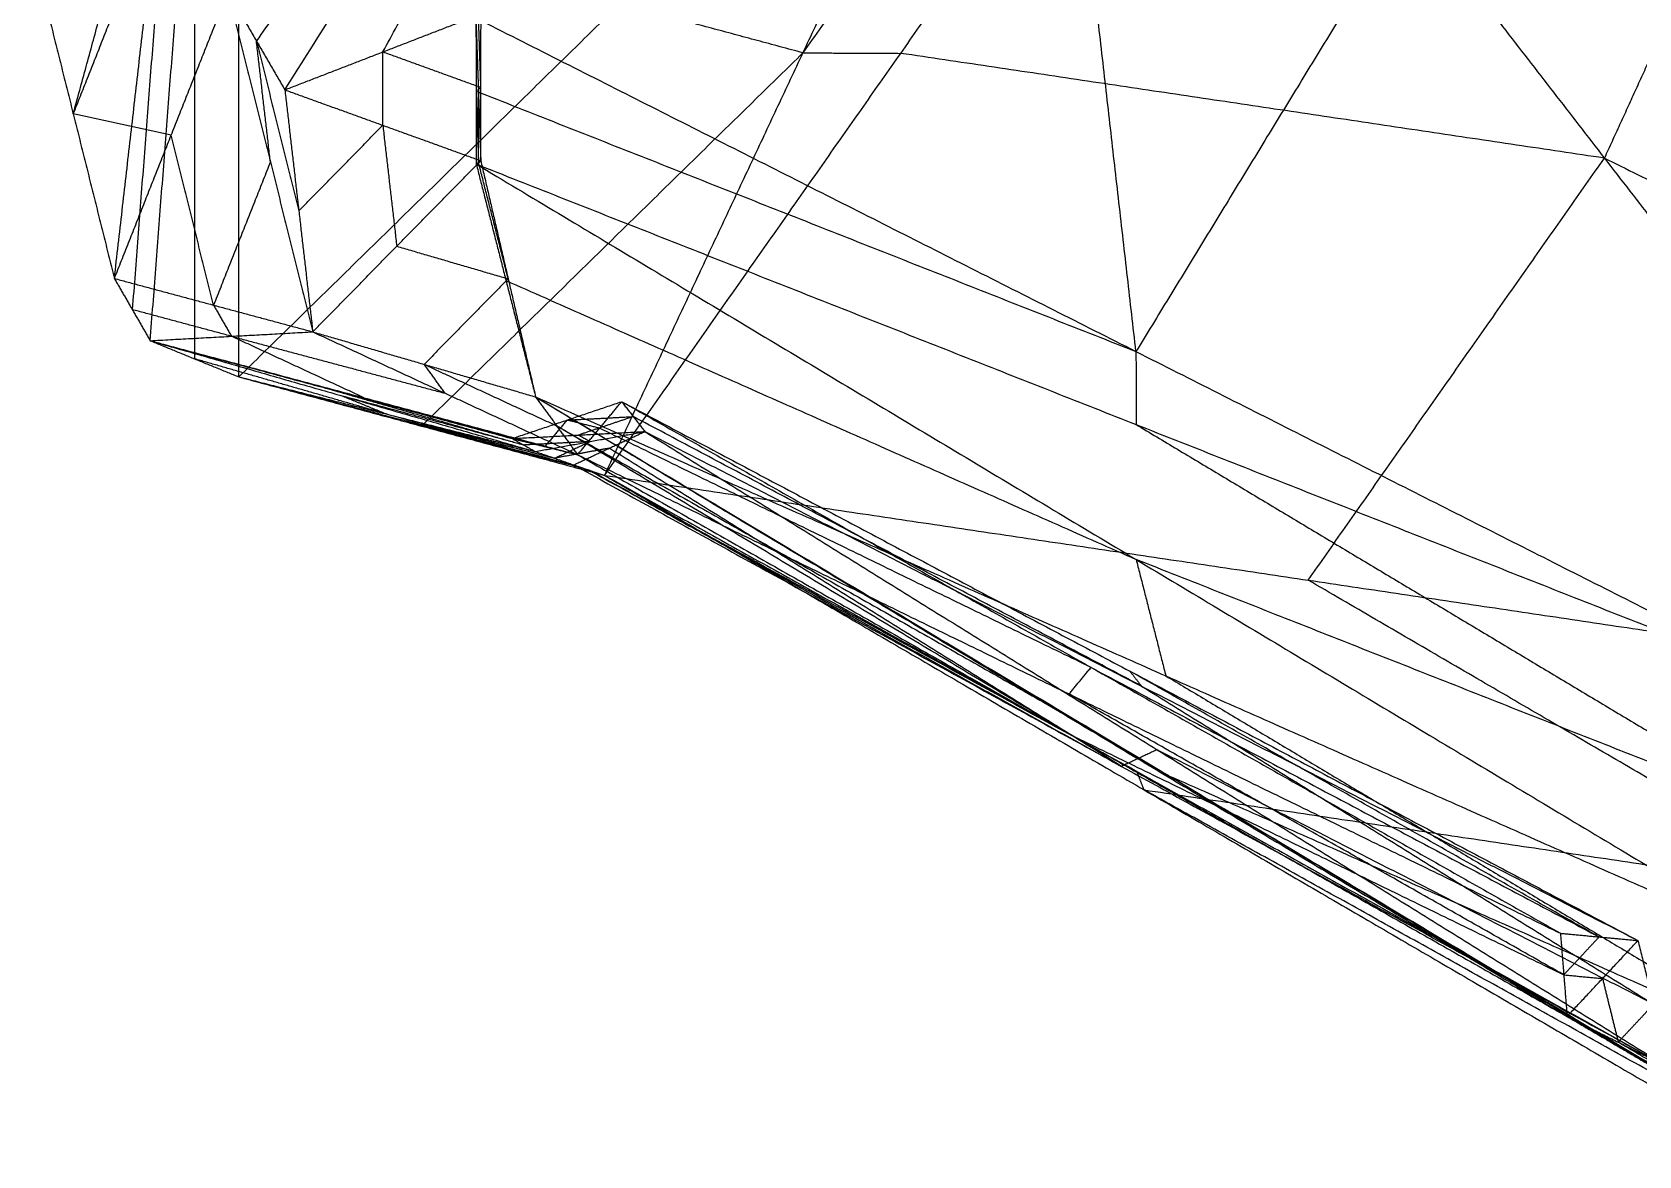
# Model space of a CAD drawing. Header units: millimetres. Extents: x -21 to -10.8, y -12.2 to 12.7.
# Drawn here: x -20.988 to -17.129, y -2.735 to -0.037 of the extents above; entities that cross this region are included whole.
import ezdxf

# ---------------------------------------------------------------- set-up
doc = ezdxf.new("R2010")
doc.units = ezdxf.units.MM
doc.header["$MEASUREMENT"] = 0
doc.layers.add('图层 03', color=5, linetype='Continuous', true_color=0x0000ff)

msp = doc.modelspace()

# ---------------------------------------------------------------- linework, layer by layer
at = {"layer": '图层 03'}
for points in [[(-17.4053, 4.1177, -1.1413), (-17.0787, 1.2568, -0.9236), (-16.752, -1.6041, -0.706)], [(-20.3809, -0.1753, -3.263), (-19.0548, 1.933, -2.3695), (-17.7286, 4.0414, -1.476)], [(-17.721, 2.3085, -2.5563), (-16.6849, 0.9919, -2.0299), (-15.6488, -0.3248, -1.5034)], [(-18.337, -0.8036, -1.7779), (-18.5003, 0.6269, -1.8867), (-18.6637, 2.0573, -1.9956)], [(-20.7903, -0.6282, -3.7548), (-20.6409, 0.6759, -4.0155), (-20.4915, 1.9799, -4.2762)], [(-20.7042, -0.7776, -3.9034), (-20.5978, 0.6011, -4.0898), (-20.4915, 1.9799, -4.2762)], [(-20.4915, -0.8645, -4.2762), (-20.4915, 0.5577, -4.2762), (-20.4915, 1.9799, -4.2762)], [(-19.0548, 1.933, -2.3695), (-19.752, 0.9375, -2.7724), (-20.4492, -0.0579, -3.1753)], [(-20.1454, -0.0842, -3.1056), (-19.6001, 0.9244, -2.7375), (-19.0548, 1.933, -2.3695)], [(-17.0787, 1.2568, -0.9236), (-17.7078, 0.2266, -1.3508), (-18.337, -0.8036, -1.7779)], [(-20.4915, -0.8645, -4.2762), (-19.5759, 0.0316, -3.7281), (-18.6602, 0.9278, -3.1799)], [(-19.6132, -1.1009, -3.7868), (-19.1367, -0.0865, -3.4834), (-18.6602, 0.9278, -3.1799)], [(-18.4254, 0.9267, -3.0416), (-18.7811, 0.4201, -3.2625), (-19.1367, -0.0865, -3.4834)], [(-19.6132, -1.1009, -3.7868), (-18.9019, -0.0877, -3.345), (-18.1906, 0.9255, -2.9032)], [(-18.1906, 0.9255, -2.9032), (-17.2121, -0.3393, -2.3912), (-16.2335, -1.6041, -1.8793)], [(-18.1906, 0.9255, -2.9032), (-16.9197, 0.3004, -2.2033), (-15.6488, -0.3248, -1.5034)], [(-20.8891, -0.2333, -3.5851), (-20.765, 0.2213, -3.8003), (-20.6409, 0.6759, -4.0155)], [(-20.6409, 0.6759, -4.0155), (-20.6941, -0.0135, -3.9223), (-20.7473, -0.7029, -3.8291)], [(-20.5978, 0.6011, -4.0898), (-20.5978, -0.11, -4.0898), (-20.5978, -0.8211, -4.0898)], [(-16.9197, 0.3004, -2.2033), (-17.0659, -0.0194, -2.2973), (-17.2121, -0.3393, -2.3912)], [(-20.9878, 0.1616, -3.4155), (-20.8891, -0.2333, -3.5851), (-20.7903, -0.6282, -3.7548)], [(-20.8891, -0.2333, -3.5851), (-20.8208, -0.0614, -3.4184), (-20.7526, 0.1105, -3.2516)], [(-20.7903, -0.6282, -3.7548), (-20.6539, -0.2844, -3.4212), (-20.5174, 0.0595, -3.0877)], [(-20.5174, 0.0595, -3.0877), (-20.4492, -0.0579, -3.1753), (-20.3809, -0.1753, -3.263)], [(-20.5174, 0.0595, -3.0877), (-20.4156, -0.3484, -3.2649), (-20.3139, -0.7563, -3.4422)], [(-20.3809, -0.1753, -3.263), (-20.1454, -0.0842, -3.1056), (-19.9098, 0.0069, -2.9482)], [(-19.9102, -0.1693, -2.9485), (-19.913, -0.0837, -2.9238), (-19.9159, 0.0019, -2.899)], [(-19.9105, -0.3454, -2.9489), (-19.9102, -0.1693, -2.9485), (-19.9098, 0.0069, -2.9482)], [(-19.1367, -0.0865, -3.4834), (-19.3563, -0.0274, -3.6057), (-19.5759, 0.0316, -3.7281)], [(-19.922, -0.003, -2.8498), (-19.9216, -0.1784, -2.8494), (-19.9212, -0.3537, -2.849)], [(-19.922, -0.003, -2.8498), (-19.9163, -0.1742, -2.8994), (-19.9105, -0.3454, -2.9489)], [(-19.922, -0.003, -2.8498), (-18.337, -0.8036, -1.7779), (-16.752, -1.6041, -0.706)], [(-20.4492, -0.0579, -3.1753), (-20.3983, -0.2619, -3.264), (-20.3474, -0.4658, -3.3526)], [(-20.4156, -0.3484, -3.2649), (-20.4324, -0.2032, -3.2201), (-20.4492, -0.0579, -3.1753)], [(-20.1457, -0.2604, -3.106), (-20.1456, -0.1723, -3.1058), (-20.1454, -0.0842, -3.1056)], [(-20.1454, -0.0842, -3.1056), (-20.0278, -0.1267, -3.0271), (-19.9102, -0.1693, -2.9485)], [(-20.0524, -0.9827, -4.0315), (-19.5945, -0.5346, -3.7574), (-19.1367, -0.0865, -3.4834)], [(-19.1367, -0.0865, -3.4834), (-19.0193, -0.0871, -3.4142), (-18.9019, -0.0877, -3.345)], [(-17.2121, -0.3393, -2.3912), (-18.057, -0.2135, -2.8681), (-18.9019, -0.0877, -3.345)], [(-20.3809, -0.1753, -3.263), (-20.3474, -0.4658, -3.3526), (-20.3139, -0.7563, -3.4422)], [(-20.3809, -0.1753, -3.263), (-20.1457, -0.2604, -3.106), (-19.9105, -0.3454, -2.9489)], [(-19.9216, -0.1784, -2.8494), (-19.1293, -0.491, -2.3137), (-18.337, -0.8036, -1.7779)], [(-19.9216, -0.1784, -2.8494), (-19.9187, -0.264, -2.8742), (-19.9159, -0.3496, -2.899)], [(-19.9163, -0.1742, -2.8994), (-19.9132, -0.1717, -2.924), (-19.9102, -0.1693, -2.9485)], [(-19.9159, -0.3496, -2.899), (-19.9161, -0.2619, -2.8992), (-19.9163, -0.1742, -2.8994)], [(-20.6539, -0.2844, -3.4212), (-20.7715, -0.2588, -3.5032), (-20.8891, -0.2333, -3.5851)], [(-20.3474, -0.4658, -3.3526), (-20.2466, -0.3631, -3.2293), (-20.1457, -0.2604, -3.106)], [(-20.1457, -0.2604, -3.106), (-20.129, -0.4056, -3.1508), (-20.1122, -0.5508, -3.1956)], [(-20.5521, -0.6922, -3.5985), (-20.603, -0.4883, -3.5098), (-20.6539, -0.2844, -3.4212)], [(-20.3139, -0.7563, -3.4422), (-20.1122, -0.5508, -3.1956), (-19.9105, -0.3454, -2.9489)], [(-19.9212, -0.3537, -2.849), (-19.9159, -0.3496, -2.899), (-19.9105, -0.3454, -2.9489)], [(-19.9105, -0.3454, -2.9489), (-19.8446, -0.629, -3.0198), (-19.7787, -0.9126, -3.0907)], [(-17.9234, -1.3525, -2.833), (-17.5677, -0.8459, -2.6121), (-17.2121, -0.3393, -2.3912)], [(-17.2121, -0.3393, -2.3912), (-16.5766, -0.6518, -2.0413), (-15.9412, -0.9644, -1.6914)], [(-20.4156, -0.3484, -3.2649), (-20.4839, -0.5203, -3.4317), (-20.5521, -0.6922, -3.5985)], [(-19.9212, -0.3537, -2.849), (-19.8499, -0.6332, -2.9699), (-19.7787, -0.9126, -3.0907)], [(-19.9212, -0.3537, -2.849), (-18.3366, -1.3029, -1.7771), (-16.752, -2.2521, -0.7052)], [(-19.9212, -0.3537, -2.849), (-18.3366, -0.9789, -1.7775), (-16.752, -1.6041, -0.706)], [(-19.8446, -0.629, -3.0198), (-19.8802, -0.4893, -2.9594), (-19.9159, -0.3496, -2.899)], [(-20.1122, -0.5508, -3.1956), (-19.9784, -0.5899, -3.1077), (-19.8446, -0.629, -3.0198)], [(-20.7903, -0.6282, -3.7548), (-20.7473, -0.7029, -3.8291), (-20.7042, -0.7776, -3.9034)], [(-20.7903, -0.6282, -3.7548), (-20.5521, -0.6922, -3.5985), (-20.3139, -0.7563, -3.4422)], [(-19.8446, -0.629, -3.0198), (-19.9454, -0.7317, -3.1431), (-20.0463, -0.8344, -3.2665)], [(-19.8499, -0.6332, -2.9699), (-19.8473, -0.6311, -2.9949), (-19.8446, -0.629, -3.0198)], [(-19.8499, -0.6332, -2.9699), (-19.0933, -0.968, -2.3735), (-18.3366, -1.3029, -1.7771)], [(-20.5521, -0.6922, -3.5985), (-20.5306, -0.7296, -3.6356), (-20.509, -0.767, -3.6728)], [(-20.509, -0.767, -3.6728), (-20.6281, -0.7349, -3.751), (-20.7473, -0.7029, -3.8291)], [(-20.7042, -0.7776, -3.9034), (-20.509, -0.767, -3.6728), (-20.3139, -0.7563, -3.4422)], [(-20.509, -0.767, -3.6728), (-20.2525, -0.8354, -3.5133), (-19.9959, -0.9038, -3.3537)], [(-20.1911, -0.9145, -3.5844), (-20.3501, -0.8407, -3.6286), (-20.509, -0.767, -3.6728)], [(-20.3139, -0.7563, -3.4422), (-20.0463, -0.8344, -3.2665), (-19.7787, -0.9126, -3.0907)], [(-20.3139, -0.7563, -3.4422), (-19.9959, -0.9038, -3.3537), (-19.678, -1.0513, -3.2653)], [(-20.7042, -0.7776, -3.9034), (-20.5978, -0.8211, -4.0898), (-20.4915, -0.8645, -4.2762)], [(-20.7042, -0.7776, -3.9034), (-20.2696, -0.895, -3.6679), (-19.8351, -1.0125, -3.4323)], [(-20.7042, -0.7776, -3.9034), (-20.2418, -0.9107, -3.7849), (-19.7794, -1.0437, -3.6663)], [(-20.7042, -0.7776, -3.9034), (-20.1911, -0.9145, -3.5844), (-19.678, -1.0513, -3.2653)], [(-18.337, -0.8036, -1.7779), (-18.3368, -0.8912, -1.7777), (-18.3366, -0.9789, -1.7775)], [(-20.1355, -0.9541, -3.9713), (-20.3666, -0.8876, -4.0306), (-20.5978, -0.8211, -4.0898)], [(-20.0463, -0.8344, -3.2665), (-19.8873, -0.9082, -3.2222), (-19.7283, -0.982, -3.178)], [(-19.9959, -0.9038, -3.3537), (-20.0211, -0.8691, -3.3101), (-20.0463, -0.8344, -3.2665)], [(-20.4915, -0.8645, -4.2762), (-20.1355, -0.9541, -3.9713), (-19.7794, -1.0437, -3.6663)], [(-20.4915, -0.8645, -4.2762), (-20.0893, -0.9701, -4.0048), (-19.6872, -1.0757, -3.7334)], [(-20.4915, -0.8645, -4.2762), (-20.0524, -0.9827, -4.0315), (-19.6132, -1.1009, -3.7868)], [(-19.7565, -1.0319, -3.3488), (-20.0131, -0.9635, -3.5083), (-20.2696, -0.895, -3.6679)], [(-20.2696, -0.895, -3.6679), (-20.0384, -0.9616, -3.6086), (-19.8072, -1.0281, -3.5493)], [(-20.2418, -0.9107, -3.7849), (-20.1886, -0.9324, -3.8781), (-20.1355, -0.9541, -3.9713)], [(-19.8072, -1.0281, -3.5493), (-20.0245, -0.9694, -3.6671), (-20.2418, -0.9107, -3.7849)], [(-20.1911, -0.9145, -3.5844), (-19.9738, -0.9732, -3.4666), (-19.7565, -1.0319, -3.3488)], [(-19.8351, -1.0125, -3.4323), (-19.7036, -0.9682, -3.3881), (-19.572, -0.924, -3.3438)], [(-19.7787, -0.9126, -3.0907), (-19.7283, -0.982, -3.178), (-19.678, -1.0513, -3.2653)], [(-19.7787, -0.9126, -3.0907), (-18.5402, -1.6563, -2.3775), (-17.3017, -2.4, -1.6643)], [(-19.7787, -0.9126, -3.0907), (-18.2653, -1.5823, -1.898), (-16.752, -2.2521, -0.7052)], [(-19.7787, -0.9126, -3.0907), (-18.2554, -1.8236, -2.0642), (-16.7321, -2.7347, -1.0376)], [(-19.678, -1.0513, -3.2653), (-19.625, -0.9877, -3.3046), (-19.572, -0.924, -3.3438)], [(-19.572, -0.924, -3.3438), (-19.5442, -0.9598, -3.4612), (-19.5164, -0.9957, -3.5787)], [(-19.572, -0.924, -3.3438), (-18.4449, -1.5621, -2.5994), (-17.3177, -2.2003, -1.8549)], [(-19.572, -0.924, -3.3438), (-18.3518, -1.5709, -2.7698), (-17.1316, -2.2178, -2.1957)], [(-20.1355, -0.9541, -3.9713), (-19.9344, -1.0069, -3.8356), (-19.7333, -1.0597, -3.6999)], [(-19.7036, -0.9682, -3.3881), (-19.6239, -0.964, -3.4247), (-19.5442, -0.9598, -3.4612)], [(-19.5442, -0.9598, -3.4612), (-19.61, -0.982, -3.4834), (-19.6757, -1.0041, -3.5055)], [(-18.324, -1.6067, -2.8872), (-18.9341, -1.2833, -3.1742), (-19.5442, -0.9598, -3.4612)], [(-19.7333, -1.0597, -3.6999), (-19.9113, -1.0149, -3.8524), (-20.0893, -0.9701, -4.0048)], [(-20.0524, -0.9827, -4.0315), (-20.0708, -0.9764, -4.0182), (-20.0893, -0.9701, -4.0048)], [(-19.6502, -1.0883, -3.7601), (-19.8513, -1.0355, -3.8958), (-20.0524, -0.9827, -4.0315)], [(-19.8351, -1.0125, -3.4323), (-19.6757, -1.0041, -3.5055), (-19.5164, -0.9957, -3.5787)], [(-19.7794, -1.0437, -3.6663), (-19.6479, -1.0197, -3.6225), (-19.5164, -0.9957, -3.5787)], [(-19.7036, -0.9682, -3.3881), (-19.7301, -1.0001, -3.3684), (-19.7565, -1.0319, -3.3488)], [(-19.7283, -0.982, -3.178), (-19.1342, -1.3191, -2.7778), (-18.5402, -1.6563, -2.3775)], [(-18.4898, -1.7257, -2.4648), (-19.1091, -1.3538, -2.8214), (-19.7283, -0.982, -3.178)], [(-19.625, -0.9877, -3.3046), (-19.6643, -0.978, -3.3463), (-19.7036, -0.9682, -3.3881)], [(-19.6872, -1.0757, -3.7334), (-19.6018, -1.0357, -3.656), (-19.5164, -0.9957, -3.5787)], [(-18.4449, -1.5621, -2.5994), (-19.0349, -1.2749, -2.952), (-19.625, -0.9877, -3.3046)], [(-19.5164, -0.9957, -3.5787), (-18.324, -1.6067, -2.8872), (-17.1316, -2.2178, -2.1957)], [(-19.5164, -0.9957, -3.5787), (-18.2863, -1.7596, -2.931), (-17.0562, -2.5235, -2.2834)], [(-18.3366, -0.9789, -1.7775), (-17.5443, -1.4535, -1.2416), (-16.752, -1.9281, -0.7056)], [(-19.8351, -1.0125, -3.4323), (-19.8072, -1.0281, -3.5493), (-19.7794, -1.0437, -3.6663)], [(-19.8351, -1.0125, -3.4323), (-19.7565, -1.0319, -3.3488), (-19.678, -1.0513, -3.2653)], [(-19.6479, -1.0197, -3.6225), (-19.7276, -1.0239, -3.5859), (-19.8072, -1.0281, -3.5493)], [(-19.7333, -1.0597, -3.6999), (-19.6906, -1.0397, -3.6612), (-19.6479, -1.0197, -3.6225)], [(-19.6018, -1.0357, -3.656), (-19.6675, -1.0477, -3.678), (-19.7333, -1.0597, -3.6999)], [(-19.6757, -1.0041, -3.5055), (-19.6618, -1.0119, -3.564), (-19.6479, -1.0197, -3.6225)], [(-18.3717, -1.7996, -3.0084), (-18.9867, -1.4177, -3.3322), (-19.6018, -1.0357, -3.656)], [(-19.7794, -1.0437, -3.6663), (-19.7333, -1.0597, -3.6999), (-19.6872, -1.0757, -3.7334)], [(-19.6872, -1.0757, -3.7334), (-19.6502, -1.0883, -3.7601), (-19.6132, -1.1009, -3.7868)], [(-19.6872, -1.0757, -3.7334), (-18.3717, -1.7996, -3.0084), (-17.0562, -2.5235, -2.2834)], [(-19.678, -1.0513, -3.2653), (-18.4978, -1.6258, -2.5601), (-17.3177, -2.2003, -1.8549)], [(-19.678, -1.0513, -3.2653), (-18.4898, -1.7257, -2.4648), (-17.3017, -2.4, -1.6643)], [(-19.6502, -1.0883, -3.7601), (-19.0109, -1.444, -3.3842), (-18.3717, -1.7996, -3.0084)], [(-18.3347, -1.8122, -3.0351), (-18.9924, -1.4503, -3.3976), (-19.6502, -1.0883, -3.7601)], [(-19.6132, -1.1009, -3.7868), (-18.3347, -1.8122, -3.0351), (-17.0562, -2.5235, -2.2834)], [(-19.6132, -1.1009, -3.7868), (-18.3175, -1.856, -3.0724), (-17.0219, -2.6112, -2.3581)], [(-19.6132, -1.1009, -3.7868), (-17.9234, -1.3525, -2.833), (-16.2335, -1.6041, -1.8793)], [(-18.3366, -1.3029, -1.7771), (-18.301, -1.4426, -1.8375), (-18.2653, -1.5823, -1.898)], [(-16.752, -1.9281, -0.7056), (-17.5443, -1.6155, -1.2414), (-18.3366, -1.3029, -1.7771)], [(-16.6277, -2.1076, -2.1187), (-17.2755, -1.7301, -2.4759), (-17.9234, -1.3525, -2.833)], [(-18.4978, -1.6258, -2.5601), (-18.4713, -1.594, -2.5797), (-18.4449, -1.5621, -2.5994)], [(-18.4449, -1.5621, -2.5994), (-17.8348, -1.8856, -2.3123), (-17.2247, -2.209, -2.0253)], [(-18.3518, -1.5709, -2.7698), (-18.3379, -1.5888, -2.8285), (-18.324, -1.6067, -2.8872)], [(-17.2247, -2.209, -2.0253), (-17.7882, -1.89, -2.3975), (-18.3518, -1.5709, -2.7698)], [(-18.324, -1.6067, -2.8872), (-17.709, -1.9887, -2.5633), (-17.0939, -2.3706, -2.2395)], [(-18.2653, -1.5823, -1.898), (-17.5037, -2.0379, -1.3847), (-16.7421, -2.4934, -0.8714)], [(-18.5402, -1.6563, -2.3775), (-18.3978, -1.74, -2.2208), (-18.2554, -1.8236, -2.0642)], [(-17.3097, -2.3001, -1.7596), (-17.9037, -1.963, -2.1598), (-18.4978, -1.6258, -2.5601)], [(-18.4898, -1.7257, -2.4648), (-17.8997, -2.0129, -2.1122), (-17.3097, -2.3001, -1.7596)], [(-18.2863, -1.7596, -2.931), (-18.329, -1.7796, -2.9697), (-18.3717, -1.7996, -3.0084)], [(-17.0939, -2.3706, -2.2395), (-17.6901, -2.0651, -2.5853), (-18.2863, -1.7596, -2.931)], [(-18.3175, -1.856, -3.0724), (-18.3261, -1.8341, -3.0537), (-18.3347, -1.8122, -3.0351)], [(-18.2554, -1.8236, -2.0642), (-17.6362, -2.1955, -1.7076), (-17.0169, -2.5673, -1.351)], [(-16.7421, -2.4934, -0.8714), (-17.4987, -2.1585, -1.4678), (-18.2554, -1.8236, -2.0642)], [(-17.039, -2.5673, -2.3207), (-17.6783, -2.2117, -2.6966), (-18.3175, -1.856, -3.0724)], [(-18.3175, -1.856, -3.0724), (-17.4726, -1.9818, -2.5956), (-16.6277, -2.1076, -2.1187)], [(-17.3177, -2.2003, -1.8549), (-17.3097, -2.3001, -1.7596), (-17.3017, -2.4, -1.6643)], [(-17.3177, -2.2003, -1.8549), (-17.2247, -2.209, -2.0253), (-17.1316, -2.2178, -2.1957)], [(-17.2247, -2.209, -2.0253), (-17.2672, -2.2546, -1.8924), (-17.3097, -2.3001, -1.7596)], [(-17.3017, -2.4, -1.6643), (-17.2166, -2.3089, -1.93), (-17.1316, -2.2178, -2.1957)], [(-17.1316, -2.2178, -2.1957), (-17.0939, -2.3706, -2.2395), (-17.0562, -2.5235, -2.2834)], [(-17.3097, -2.3001, -1.7596), (-17.2632, -2.3045, -1.8448), (-17.2166, -2.3089, -1.93)], [(-17.2166, -2.3089, -1.93), (-17.1978, -2.3853, -1.9519), (-17.1789, -2.4618, -1.9738)], [(-17.1789, -2.4618, -1.9738), (-17.1364, -2.4162, -2.1067), (-17.0939, -2.3706, -2.2395)], [(-17.3017, -2.4, -1.6643), (-17.1789, -2.4618, -1.9738), (-17.0562, -2.5235, -2.2834)], [(-17.3017, -2.4, -1.6643), (-17.0169, -2.5673, -1.351), (-16.7321, -2.7347, -1.0376)], [(-16.8942, -2.6291, -1.6605), (-17.0365, -2.5454, -1.8172), (-17.1789, -2.4618, -1.9738)]]:
    msp.add_open_spline(points, degree=2, dxfattribs=at)

doc.saveas('drawing.dxf')
